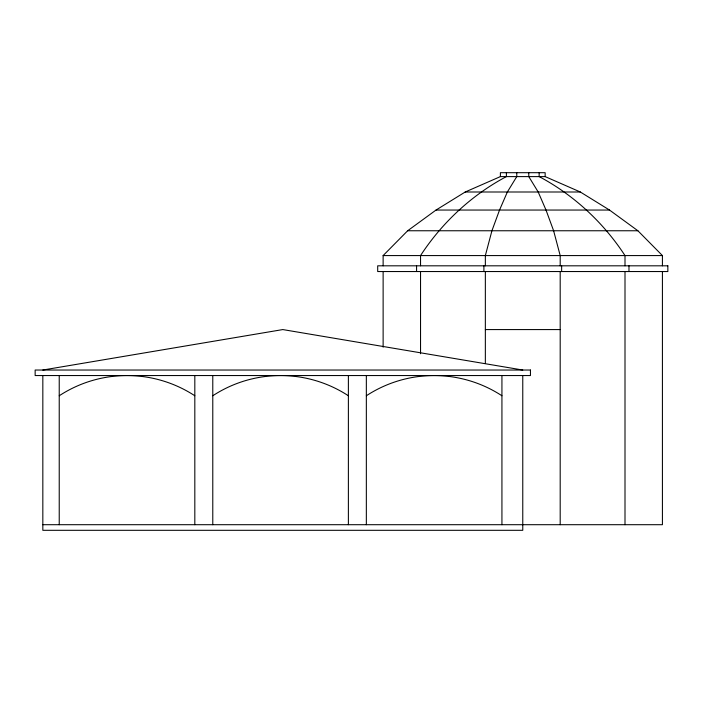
<?xml version="1.0" encoding="UTF-8"?>
<svg xmlns="http://www.w3.org/2000/svg" width="703" height="703" viewBox="0 0 703 703"><rect width="100%" height="100%" fill="white"/><g stroke="black" fill="none" stroke-linecap="round" stroke-linejoin="round"><path stroke-width="1.05" d="M383.126 265.813L383.126 255.576L407.652 230.76L436.027 210.048L465.219 191.998L500.395 176.602L545.15 176.602L580.327 191.998L609.51 210.048L637.893 230.76L662.419 255.576L662.419 265.813M42.83 370.033L282.799 329.575L522.768 370.033M465.219 191.998L580.327 191.998M436.027 210.048L609.51 210.048M407.652 230.76L637.893 230.76M383.126 255.576L662.419 255.576M485.351 329.575L560.194 329.575M42.83 524.702L662.419 524.702L662.419 271.543M628.974 265.813L628.974 271.543M625.002 265.813L625.002 255.576C603.543 222.684 573.876 195.03 539.148 176.602L539.148 172.692M625.002 271.543L625.002 524.702M561.644 265.813L561.644 271.543M560.194 265.813L560.194 255.576L553.621 230.76L546.011 210.048L538.19 191.998L528.77 176.602L528.77 172.692M560.194 271.543L560.194 524.702M545.15 176.602L545.15 172.692L500.395 172.692L500.395 176.602M522.768 375.551L522.768 530.308L42.83 530.308L42.83 375.551M516.775 172.692L516.775 176.602L507.355 191.998L499.534 210.048L491.924 230.76L485.351 255.576L485.351 265.813M506.388 172.692L506.388 176.602C471.669 195.03 441.994 222.684 420.543 255.576L420.543 265.813M501.933 375.551L501.933 524.702M485.351 271.543L485.351 363.556M483.901 265.813L483.901 271.543M420.543 271.543L420.543 353.741M416.571 265.813L416.571 271.543M383.126 271.543L383.126 347.159M366.342 375.551L366.342 524.702M348.38 375.551L348.38 524.702M212.781 375.551L212.781 524.702M194.819 375.551L194.819 524.702M59.228 375.551L59.228 524.702M212.781 395.763A123.807 123.807 0 0 1 348.38 395.763M366.342 395.763A123.807 123.807 0 0 1 501.933 395.763M59.228 395.763A123.807 123.807 0 0 1 194.819 395.763M667.85 265.813L377.696 265.813L377.696 271.543L667.85 271.543L667.85 265.813M530.449 370.033L35.15 370.033L35.15 375.551L530.449 375.551L530.449 370.033"/></g></svg>
